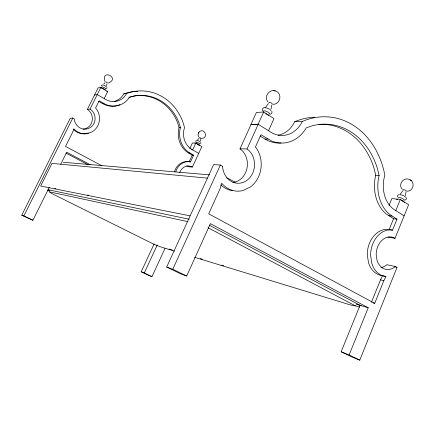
<?xml version="1.0" encoding="UTF-8"?>
<svg xmlns="http://www.w3.org/2000/svg" width="435" height="435" viewBox="0 0 435 435"><rect width="100%" height="100%" fill="white"/><g stroke="black" fill="none" stroke-linecap="round" stroke-linejoin="round"><path stroke-width="0.65" d="M200.943 142.898L200.644 143.708M405.415 195.587L405.996 191.955M271.027 109.038L271.842 105.036M200.492 140.826L200.845 139.216M106.559 85.575L106.977 83.857M392.495 230.197L391.712 229.93A23.468 17.971 -80.8 0 0 370.609 255.562L371.822 263.425A23.468 17.971 -80.8 0 0 385.965 276.491L383.849 280.667L374.693 303.364L208.686 213.819L220.126 188.621L221.752 183.255A26.421 22.848 -86.5 0 0 243.236 190.465L250.386 186.979A26.421 22.848 -86.5 0 0 256.324 148.074L255.378 147.106L260.951 134.719L271.326 140.842A36.143 30.205 87.7 0 0 305.566 128.988L306.164 127.906L312.537 125.704A72.487 58.812 -83.9 0 1 377.265 168.008L379.13 175.463L378.733 177.012A34.914 26.611 -85.3 0 0 389.379 214.194L396.97 219.186L392.495 230.197L389.097 229.675L393.555 218.729L396.97 219.186M318.898 124.339A72.036 58.589 -83.9 0 1 373.904 167.845L375.764 175.256L375.372 176.8A34.708 26.53 -85.3 0 0 385.992 213.764L393.555 218.729M133.094 96.178A43.696 40.379 88.1 0 1 177.703 123.094L179.089 127.711L178.828 128.657A21.576 19.183 88.9 0 0 186.745 151.842L192.221 155.165L193.597 155.213L190.486 161.907L188.562 161.641A14.415 12.919 -84.6 0 0 174.435 171.722M101.98 165.844L65.538 146.421L72.77 131.903L73.787 128.776A15.638 14.893 76.8 0 0 87.826 133.534L92.497 131.636A15.638 14.893 76.8 0 0 96.162 108.663L95.531 108.076L99.131 100.811L106.048 104.607A21.674 20.081 74 0 0 128.972 98.016L129.369 97.375L133.686 96.135A43.864 40.498 88.2 0 1 179.041 123.029L180.438 127.662L180.166 128.608A21.658 19.232 89 0 0 188.11 151.88L193.597 155.213M195.587 141.304L196.272 140.467M198.447 132.92L198.007 134.997L198.762 136.927M101.301 85.782L101.73 85.157L102.676 84.912M360.055 305.299L341.143 351.768L351.719 356.901L359.783 360.142L397.003 267.481L395.328 266.508A16.427 12.577 -80.8 0 1 377.02 260.331L376.183 254.85A16.427 12.577 -80.8 0 1 395.029 238.304L408.634 204.722L400.347 199.42L391.853 198.572L389.091 205.315M359.783 360.142L349.12 354.96L368.222 307.757L210.399 223.661L186.713 276.018L180.438 273.74L166.676 267.057L213.628 164.62L220.366 165.023L222.568 166.3M371.376 302.401L380.5 279.841L382.604 275.692A23.332 17.911 -80.8 0 1 368.499 262.696L367.292 254.883A23.332 17.911 -80.8 0 1 388.324 229.408M395.779 210.616L400.347 199.42M268.525 130.75L273.974 118.597L263.659 111.996L256.4 112.458L250.941 124.492L258.134 124.225L270.793 132.169A28.498 23.816 87.7 0 0 302.314 121.452A79.839 64.793 -83.9 0 1 384.855 175.24A28.025 21.358 -85.3 0 0 394.73 209.958L404.126 215.852M258.134 124.225L263.659 111.996M222.568 166.284A18.498 15.997 -86.5 0 0 246.727 180.509A18.498 15.997 -86.5 0 0 247.064 148.96L258.216 124.274L251.022 124.54L240.011 148.83A18.199 15.818 -86.6 0 1 246.971 168.394A18.199 15.818 -86.6 0 1 232.915 182.493M166.676 267.057L172.782 269.243L220.366 165.023M154.12 243.964L141.212 271.777L148.868 275.404L151.978 276.649L164.979 248.439M179.698 172.564A10.13 9.07 -84.6 0 1 192.39 167.035L201.873 146.568L195.837 143.033L192.395 143.012L189.818 148.547M141.212 271.777L144.268 273.001L157.274 244.921M195.837 143.033L192.661 149.857L191.525 149.83M189.122 161.831L192.221 155.165M104.177 98.587L107.717 91.426L100.822 87.386L98.06 87.903L87.402 109.343A10.837 10.331 76.3 0 1 92.128 121.071A10.837 10.331 76.3 0 1 83.09 129.244M100.822 87.386L90.078 109.033A10.94 10.418 76.8 0 1 90.099 127.683A10.94 10.418 76.8 0 1 74.227 118.82L72.786 118.026L70.252 118.249L21.75 215.2L32.908 220.24L49.247 187.36M60.764 164.18L66.691 152.255L90.05 164.62M21.75 215.2L23.854 215.95L72.786 118.026M402.756 190.786L400.352 194.097M268.428 103.552L265.703 107.086M199.056 138.069L197.691 139.842M198.849 132.289C203.89 126.596 209.371 138.058 201.655 138.406M198.327 133.11L198.969 132.109M104.895 82.791L103.78 84.156M106.553 88.735L106.994 87.658M88.446 132.876L86.755 133.561A15.578 14.844 76.6 0 1 73.216 129.298M128.787 97.358L132.474 96.304M404.931 200.241L406.35 199.089L406.198 197.626M399.199 194.608L397.813 195.261L397.487 196.979M270.113 114.22C271.473 114.111 272.381 112.583 271.832 111.333M106.591 91.611L107.717 91.426M94.52 95.02L97.255 94.574L105.634 99.436A17.09 15.834 74 0 0 126.71 93.443A48.307 44.604 88.1 0 1 184.511 127.656A17.384 15.437 89 0 0 191.9 149.417L198.724 153.365M114.623 101.371A16.927 15.709 73.7 0 0 123.752 93.889L126.71 93.443M108.288 83.036C120.625 78.202 101.252 68.317 104.748 81.22M98.604 101.295L102.671 103.639L103.791 103.492M87.402 109.343L90.078 109.033M278.112 135.225A28.047 23.561 87.6 0 0 294.653 121.756L302.314 121.452M179.089 127.711L180.438 127.662M260.179 136.084L264.997 139.069L267.944 139.059M407.04 191.177C413.745 191.547 415.474 181.259 409.128 179.367C403.386 176.931 397.639 184.929 402.402 189.334M272.859 104.264C280.102 104.938 282.75 93.786 275.997 91.165C269.792 88.174 263.251 96.793 268.02 101.937M240.011 148.83L247.064 148.96M188.659 153.115L190.03 153.158M265.219 107.603C263.371 107.097 261.44 109.223 262.675 110.892M375.764 175.256L379.13 175.463M192.39 167.035L188.975 166.795A10.038 9.01 -84.6 0 0 186.626 165.904M209.54 174.865L64.331 162.358L63.624 162.44L63.673 162.837M207.381 178.127L51.972 163.381L40.656 186.044L190.041 215.847M388.64 215.678L392.038 216.124M387.9 237.108L395.029 238.304M275.165 90.888L273.577 90.616M106.988 82.867C108.021 82.878 105.776 81.519 105.455 81.965M54.805 188.583L55.908 188.801M87.593 195.087L88.658 195.293M189.225 219.235L48.068 189.736L49.889 190.65M187.882 221.632L49.041 191.786L51.46 193.341L153.588 244.111L159.71 246.591L174.446 251.104M395.328 266.508L386.922 264.692A16.187 12.479 -80.7 0 1 381.022 267.547M395.709 267.199L397.003 267.481M382.604 275.692L385.965 276.491M200.725 138.286L201.177 138.281L199.409 137.563M380.5 279.841L383.849 280.667M373.034 302.88L374.693 303.364M356.162 304.125L368.222 307.757M169.084 249.048L172.331 250.038M200.285 258.559L202.237 259.151M221.736 265.094L223.688 265.687M354.351 305.506L359.549 307.094M194.527 257.248L350.653 305.006L355.466 305.919L208.115 227.733M190.486 161.907L189.926 161.717A14.469 12.958 -84.6 0 0 175.762 171.836M226.869 177.861L235.036 182.08M341.143 351.768L349.12 354.96M23.854 215.95L32.908 220.24M144.268 273.001L151.978 276.649M172.782 269.243L186.713 276.018M102.671 103.639L104.922 104.748A21.592 20.015 73.9 0 0 117.564 105.504M47.567 190.16L49.389 191.068M264.997 139.069L268.362 140.842A35.909 30.075 87.7 0 0 280.988 142.963M66.011 153.087L88.131 164.783M209.197 225.145L361.202 305.908M411.477 180.846L410.205 179.883M123.752 93.889A47.855 44.272 88 0 1 137.797 91.355M119.951 104.634A21.592 20.015 73.9 0 1 118.168 105.319M294.653 121.756A78.61 64.173 -83.9 0 1 314.494 117.189M232.698 190.688A26.247 22.745 -86.6 0 1 220.768 184.842M103.448 85.113A2.061 0.451 26.9 0 1 105.504 86.054A2.061 0.451 26.9 0 1 106.417 86.995M101.997 87.218A2.066 0.446 26.9 0 1 102.693 86.935A2.066 0.446 26.9 0 1 105.058 88.147A2.066 0.446 26.9 0 1 105.172 88.838M100.953 87.968A2.795 0.598 26.8 0 1 101.415 88.066M101.98 88.245A2.795 0.598 26.8 0 1 105.275 90.175M196.979 140.755A1.903 0.402 25 0 1 198.659 140.935A1.903 0.402 25 0 1 200.328 142.229M196.37 142.626A1.903 0.397 25 0 1 196.876 142.272A1.903 0.397 25 0 1 199.197 143.376A1.903 0.397 25 0 1 199.094 143.914M197.691 144.463A2.577 0.533 25 0 1 198.746 145.078M199.121 145.366A2.577 0.533 25 0 1 199.355 145.611M194.94 143.333A2.577 0.533 25 0 1 195.543 143.338M196.027 143.458A2.577 0.533 25 0 1 198.382 144.496A2.577 0.533 25 0 1 199.562 145.524M269.004 102.682A1.767 0.522 23.9 0 1 270.782 102.731A1.767 0.522 23.9 0 1 272.136 104.036M263.354 111.365A3.42 0.968 24 0 1 267.172 111.703A3.42 0.968 24 0 1 269.015 114.079M265.731 113.731A4.633 1.289 24 0 1 266.824 114.253M267.808 114.829A4.633 1.289 24 0 1 268.623 115.405M265.252 107.788A3.42 0.979 23.9 0 1 269.662 109.31M270.26 109.74A3.42 0.979 23.9 0 1 270.951 110.8M403.43 190.128A1.637 0.408 20.9 0 1 403.81 189.72A1.637 0.408 20.9 0 1 405.784 190.432A1.637 0.408 20.9 0 1 406.083 191.09M398.46 198.007A3.165 0.75 21.1 0 1 401.771 198.208A3.165 0.75 21.1 0 1 403.87 200.176M396.524 199.469A4.29 1.006 21.1 0 1 397.585 199.371M401.494 200.524A4.29 1.006 21.1 0 1 403.908 201.911M404.294 202.313A4.29 1.006 21.1 0 1 404.409 202.634M399.912 194.755A3.165 0.761 21 0 1 403.642 195.766A3.165 0.761 21 0 1 405.306 197.338"/></g></svg>
